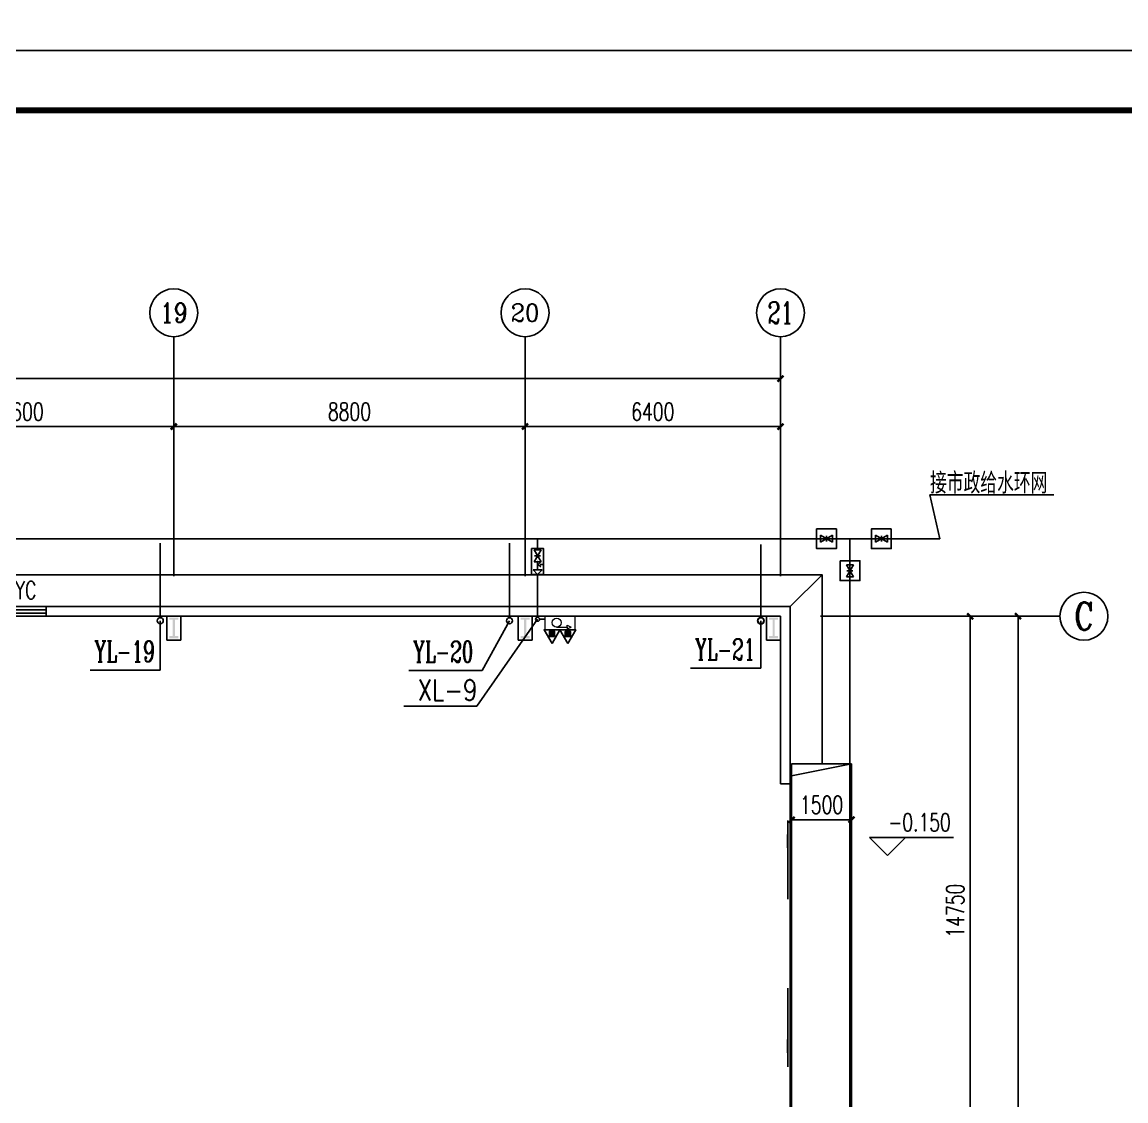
# Model space of a CAD drawing. Extents: x 54907 to 703237, y -798661 to -546661.
# Drawn here: x 443671 to 471324, y -635969 to -608949 of the extents above; entities that cross this region are included whole.
import ezdxf
from ezdxf.enums import TextEntityAlignment as Align

# ---------------------------------------------------------------- set-up
doc = ezdxf.new("R2010")
doc.units = 0
doc.header["$LTSCALE"] = 1000
doc.header["$MEASUREMENT"] = 0
doc.layers.add('2', color=7, linetype='Continuous', lineweight=18)
for name, color, linetype in [('AXIS', 3, 'Continuous'), ('AXIS_TEXT', 7, 'Continuous'), ('DIM_ELEV', 3, 'Continuous'), ('DIM_SYMB', 3, 'Continuous'), ('DIM_雨水', 3, 'Continuous'), ('EQUIP_消防', 7, 'Continuous'), ('EQUIP_阀门', 7, 'Continuous'), ('PIPE-消防', 1, 'TG_X'), ('PIPE-给水', 3, 'Continuous'), ('PIPE-雨水', 4, 'Continuous'), ('PUB_DIM', 3, 'Continuous'), ('PUB_TEXT', 7, 'Continuous'), ('PUB_TITLE', 4, 'Continuous'), ('STAIR', 2, 'Continuous'), ('TEL_TEXT', 7, 'Continuous'), ('VALVE_消防', 7, 'Continuous'), ('VPIPE-雨水', 4, 'Continuous'), ('WALL', 5, 'Continuous'), ('WINDOW', 4, 'Continuous'), ('WINDOW_TEXT', 7, 'Continuous')]:
    doc.layers.add(name, color=color, linetype=linetype)
doc.layers.add('yichutu', color=7, linetype='Continuous', true_color=0xffffff, plot=False)
doc.styles.add('_TCH_AXIS', font='COMPLEX', dxfattribs={"bigfont": 'GBCBIG'})
doc.styles.add('_TCH_DIM', font='SIMPLEX', dxfattribs={"bigfont": 'GBCBIG'})
doc.styles.add('_TCH_DIM_T3', font='SIMPLEX', dxfattribs={"width": 0.705882, "bigfont": 'GBCBIG'})
doc.styles.add('_TCH_WINDOW', font='SIMPLEX', dxfattribs={"bigfont": 'GBCBIG'})
doc.styles.add('_TEL_DIM', font='SIMPLEX', dxfattribs={"width": 0.8, "height": 3.5, "bigfont": 'HZTXT'})
doc.styles.add('_TWT_SERIAL', font='COMPLEX', dxfattribs={"width": 0.8, "height": 3.5, "bigfont": 'HZTXT'})
doc.styles.add('COMPLEX', font='COMPLEX')
doc.styles.add('TG_LINETYPE', font='SIMPLEX', dxfattribs={"width": 0.8, "height": 3, "bigfont": 'HZTXT'})
doc.linetypes.add('TG_X', pattern='A,2,-0.3,["X",TG_LINETYPE,S=0.1,R=0,X=-0.23,Y=-0.15],0', length=2.3)
doc.dimstyles.new('_TCH_ARCH&&150', dxfattribs={"dimtxt": 446.25, "dimasz": 150, "dimexe": 375, "dimexo": 450, "dimgap": 150, "dimtad": 1, "dimdec": 0, "dimzin": 0, "dimdsep": 46, "dimtxsty": '_TCH_DIM_T3', "dimblk": 'ARCHTICK', "dimcen": 0.09, "dimclrt": 7, "dimazin": 2, "dimtfac": 1, "dimtdec": 0, "dimtix": 1, "dimtmove": 2, "dimatfit": 3, "dimldrblk": 'ARCHTICK', "dimfxl": 0, "dimtolj": 1, "dimtzin": 0, "dimarcsym": 0})

# ---------------------------------------------------------------- blocks, each defined once
blk = doc.blocks.new('hrththe')
h = blk.add_hatch(color=2)
h.paths.add_polyline_path([(641672, -50401), (641728, -50401), (641728, -50809), (641672, -50809)])
h.paths.add_polyline_path([(641588, -50809), (641812, -50809), (641812, -50865), (641588, -50865)])
h.paths.add_polyline_path([(641588, -50345), (641812, -50345), (641812, -50401), (641588, -50401)])
at = {"layer": 'PUB_TEXT'}
for p, q in [((641523, -50911), (641523, -50311)), ((641523, -50311), (641873, -50311)), ((641873, -50311), (641873, -50911)), ((641873, -50911), (641523, -50911))]:
    blk.add_line(p, q, dxfattribs=at)
blk = doc.blocks.new('$TwtSys$00000546')
h = blk.add_hatch()
h.set_pattern_fill('ANSI31', color=256, scale=200, style=0)
h.set_pattern_definition([(45, (-38543.802, -6670.83), (-17.67767, 17.67767), [])])
h.paths.add_polyline_path([(-65, 174), (65, 174), (65, 44), (-65, 44)])
for points in [[(0, 344), (-198, 0), (198, 0)], [(-65, 174), (65, 174), (65, 44), (-65, 44)]]:
    blk.add_lwpolyline(points, close=True)
blk = doc.blocks.new('$VALVE$00000296')
for p, q in [((125, 72), (-125, -72)), ((-125, 72), (125, -72)), ((-125, 72), (-125, -72)), ((125, 72), (125, -72))]:
    blk.add_line(p, q)
at = {"color": 7}
blk.add_line((0, 60), (0, -64), dxfattribs=at)
for p in [(-125, 0), (125, 0)]:
    blk.add_point(p)
blk = doc.blocks.new('yct-1337-420-200550-63000-150-2010.0')
at = {"layer": 'yichutu', "color": 7, "true_color": 0xffffff}
blk.add_lwpolyline([(0, 0), (0, 63000), (200550, 63000), (200550, 0)], close=True, dxfattribs=at)
blk = doc.blocks.new('_ArchTick')
at = {"color": 0, "linetype": 'ByBlock', "const_width": 0.4}
blk.add_lwpolyline([(-0.5, -0.5), (0.5, 0.5)], dxfattribs=at)
blk = doc.blocks.new('*D89')
at = {"layer": 'Defpoints', "color": 0}
for p in [(462950, -627925), (464450, -627925), (464450, -628926)]:
    blk.add_point(p, dxfattribs=at)
at = {"layer": 'PUB_DIM', "color": 0, "lineweight": -2}
for p, q in [((462950, -628375), (462950, -629301)), ((464450, -628375), (464450, -629301)), ((462950, -628926), (464450, -628926))]:
    blk.add_line(p, q, dxfattribs=at)
at = {"layer": 'PUB_DIM', "color": 0, "lineweight": -2, "xscale": 150, "yscale": 150, "zscale": 150, "rotation": 180}
blk.add_blockref('_ArchTick', (462950, -628926), dxfattribs=at)
at = {"layer": 'PUB_DIM', "color": 0, "lineweight": -2, "xscale": 150, "yscale": 150, "zscale": 150}
blk.add_blockref('_ArchTick', (464450, -628926), dxfattribs=at)
at = {"layer": 'PUB_DIM', "color": 7, "insert": (463700, -628552), "char_height": 446.2, "attachment_point": 5, "style": '_TCH_DIM_T3'}
blk.add_mtext('\\A1;1500', dxfattribs=at)
blk = doc.blocks.new('*D143')
at = {"layer": 'AXIS', "color": 0, "lineweight": -2}
for p, q in [((464121, -623829), (467796, -623829)), ((467421, -638579), (467421, -623829)), ((464121, -638579), (467796, -638579))]:
    blk.add_line(p, q, dxfattribs=at)
at = {"layer": 'Defpoints', "color": 0}
for p in [(463671, -623829), (467421, -623829), (463671, -638579)]:
    blk.add_point(p, dxfattribs=at)
at = {"layer": 'AXIS', "color": 0, "lineweight": -2, "xscale": 150, "yscale": 150, "zscale": 150}
for p, rotation in [((467421, -623829), 90), ((467421, -638579), 270)]:
    blk.add_blockref('_ArchTick', p, dxfattribs=dict(at, rotation=rotation))
at = {"layer": 'AXIS', "color": 7, "insert": (467048, -631204), "char_height": 446.2, "attachment_point": 5, "rotation": 90, "style": '_TCH_DIM_T3'}
blk.add_mtext('\\A1;14750', dxfattribs=at)
blk = doc.blocks.new('*D144')
at = {"layer": 'AXIS', "color": 0, "lineweight": -2}
for p, q in [((464121, -623829), (468996, -623829)), ((468621, -653329), (468621, -623829)), ((464121, -653329), (468996, -653329))]:
    blk.add_line(p, q, dxfattribs=at)
at = {"layer": 'Defpoints', "color": 0}
for p in [(463671, -623829), (468621, -623829), (463671, -653329)]:
    blk.add_point(p, dxfattribs=at)
at = {"layer": 'AXIS', "color": 0, "lineweight": -2, "xscale": 150, "yscale": 150, "zscale": 150}
for p, rotation in [((468621, -623829), 90), ((468621, -653329), 270)]:
    blk.add_blockref('_ArchTick', p, dxfattribs=dict(at, rotation=rotation))
at = {"layer": 'AXIS', "color": 7, "insert": (468248, -638579), "char_height": 446.2, "attachment_point": 5, "rotation": 90, "style": '_TCH_DIM_T3'}
blk.add_mtext('\\A1;29500', dxfattribs=at)
blk = doc.blocks.new('*D165')
at = {"layer": 'AXIS', "color": 0, "lineweight": -2}
for p, q in [((439871, -622379), (439871, -618704)), ((447471, -622379), (447471, -618704)), ((439871, -619079), (447471, -619079))]:
    blk.add_line(p, q, dxfattribs=at)
at = {"layer": 'Defpoints', "color": 0}
for p in [(447471, -619079), (439871, -622829), (447471, -622829)]:
    blk.add_point(p, dxfattribs=at)
at = {"layer": 'AXIS', "color": 0, "lineweight": -2, "xscale": 150, "yscale": 150, "zscale": 150, "rotation": 180}
blk.add_blockref('_ArchTick', (439871, -619079), dxfattribs=at)
at = {"layer": 'AXIS', "color": 0, "lineweight": -2, "xscale": 150, "yscale": 150, "zscale": 150}
blk.add_blockref('_ArchTick', (447471, -619079), dxfattribs=at)
at = {"layer": 'AXIS', "color": 7, "insert": (443671, -618706), "char_height": 446.2, "attachment_point": 5, "style": '_TCH_DIM_T3'}
blk.add_mtext('\\A1;7600', dxfattribs=at)
blk = doc.blocks.new('*D166')
at = {"layer": 'AXIS', "color": 0, "lineweight": -2}
for p, q in [((447471, -622379), (447471, -618704)), ((456271, -622379), (456271, -618704)), ((447471, -619079), (456271, -619079))]:
    blk.add_line(p, q, dxfattribs=at)
at = {"layer": 'Defpoints', "color": 0}
for p in [(456271, -619079), (447471, -622829), (456271, -622829)]:
    blk.add_point(p, dxfattribs=at)
at = {"layer": 'AXIS', "color": 0, "lineweight": -2, "xscale": 150, "yscale": 150, "zscale": 150, "rotation": 180}
blk.add_blockref('_ArchTick', (447471, -619079), dxfattribs=at)
at = {"layer": 'AXIS', "color": 0, "lineweight": -2, "xscale": 150, "yscale": 150, "zscale": 150}
blk.add_blockref('_ArchTick', (456271, -619079), dxfattribs=at)
at = {"layer": 'AXIS', "color": 7, "insert": (451871, -618706), "char_height": 446.2, "attachment_point": 5, "style": '_TCH_DIM_T3'}
blk.add_mtext('\\A1;8800', dxfattribs=at)
blk = doc.blocks.new('*D167')
at = {"layer": 'AXIS', "color": 0, "lineweight": -2}
for p, q in [((456271, -622379), (456271, -618704)), ((462671, -622379), (462671, -618704)), ((456271, -619079), (462671, -619079))]:
    blk.add_line(p, q, dxfattribs=at)
at = {"layer": 'Defpoints', "color": 0}
for p in [(462671, -619079), (456271, -622829), (462671, -622829)]:
    blk.add_point(p, dxfattribs=at)
at = {"layer": 'AXIS', "color": 0, "lineweight": -2, "xscale": 150, "yscale": 150, "zscale": 150, "rotation": 180}
blk.add_blockref('_ArchTick', (456271, -619079), dxfattribs=at)
at = {"layer": 'AXIS', "color": 0, "lineweight": -2, "xscale": 150, "yscale": 150, "zscale": 150}
blk.add_blockref('_ArchTick', (462671, -619079), dxfattribs=at)
at = {"layer": 'AXIS', "color": 7, "insert": (459471, -618706), "char_height": 446.2, "attachment_point": 5, "style": '_TCH_DIM_T3'}
blk.add_mtext('\\A1;6400', dxfattribs=at)
blk = doc.blocks.new('*D168')
at = {"layer": 'AXIS', "color": 0, "lineweight": -2}
for p, q in [((310671, -622379), (310671, -617504)), ((462671, -622379), (462671, -617504)), ((310671, -617879), (462671, -617879))]:
    blk.add_line(p, q, dxfattribs=at)
at = {"layer": 'Defpoints', "color": 0}
for p in [(462671, -617879), (310671, -622829), (462671, -622829)]:
    blk.add_point(p, dxfattribs=at)
at = {"layer": 'AXIS', "color": 0, "lineweight": -2, "xscale": 150, "yscale": 150, "zscale": 150, "rotation": 180}
blk.add_blockref('_ArchTick', (310671, -617879), dxfattribs=at)
at = {"layer": 'AXIS', "color": 0, "lineweight": -2, "xscale": 150, "yscale": 150, "zscale": 150}
blk.add_blockref('_ArchTick', (462671, -617879), dxfattribs=at)
at = {"layer": 'AXIS', "color": 7, "insert": (386671, -617506), "char_height": 446.2, "attachment_point": 5, "style": '_TCH_DIM_T3'}
blk.add_mtext('\\A1;152000', dxfattribs=at)
blk = doc.blocks.new('_AXISO')
blk.add_circle((0, 0), 0.5)
at = {"layer": 'AXIS_TEXT', "style": 'COMPLEX', "width": 1.041667}
blk.add_attdef('A', text='', height=0.56, dxfattribs=at).set_placement((-0.25, -0.28), (0.25, -0.28), align=Align.FIT)
blk = doc.blocks.new('$DorLib2D$00000130')
at = {"color": 0, "linetype": 'Continuous'}
for p, q in [((-0.5333, 0.6601), (-0.5333, 0.5127)), ((0, 0.6601), (-0.5333, 0.6601)), ((0, 0.5127), (0, 0.6601)), ((0.5333, 0.6601), (0, 0.6601)), ((0.5333, 0.6601), (0.5333, 0.5127)), ((0, 0.5127), (-0.5333, 0.5127)), ((0.5333, 0.5127), (0, 0.5127)), ((-0.3853, 0.2694), (-0.1396, 0.2694)), ((-0.3853, 0.2694), (-0.2999, 0.2144)), ((-0.2999, 0.2144), (-0.2999, 0.2694)), ((0.3853, 0.2694), (0.1396, 0.2694)), ((0.2999, 0.2144), (0.2999, 0.2694)), ((0.3853, 0.2694), (0.2999, 0.2144))]:
    blk.add_line(p, q, dxfattribs=at)
blk = doc.blocks.new('$TCHSYS$WIN2D')
for p, q in [((-0.5, 0.5), (0.5, 0.5)), ((-0.5, 0.5), (-0.5, -0.5)), ((0.5, 0.5), (0.5, -0.5)), ((0.5, 0.167), (-0.5, 0.167)), ((0.5, -0.167), (-0.5, -0.167)), ((-0.5, -0.5), (0.5, -0.5))]:
    blk.add_line(p, q)

msp = doc.modelspace()

# ---------------------------------------------------------------- linework, layer by layer
for p, q in [((456584.9, -622781), (456474.1, -622670.3)), ((456474.1, -622670.3), (456695.7, -622670.3)), ((456584.9, -622465.4), (456584.9, -622670.3)), ((456584.9, -622781), (456695.7, -622670.3)), ((456603, -622531.7), (456665.4, -622469.3)), ((456603, -622531.7), (456665.4, -622594)), ((456649.5, -622531.7), (456708.5, -622531.7)), ((456584.9, -622781), (456463.4, -622781)), ((456584.9, -622781), (456706.4, -622781))]:
    msp.add_line(p, q)
at = {"color": 2}
msp.add_line((462911.1, -623588.7), (463711.1, -622788.7), dxfattribs=at)
for points in [[(464069.4, -621641.2), (463574.4, -621641.2), (463574.4, -622136.2), (464069.4, -622136.2)], [(465444.9, -621641.2), (464950, -621641.2), (464950, -622136.2), (465444.9, -622136.2)], [(464163.6, -622441.6), (464163.6, -622936.5), (464658.6, -622936.5), (464658.6, -622441.6)]]:
    msp.add_lwpolyline(points, close=True)
msp.add_lwpolyline([(318271.1, -622788.7), (463711.1, -622788.7), (463711.1, -627528.7)], dxfattribs=at)
at = {"color": 0}
msp.add_circle((462179.2, -623942.7), 81, dxfattribs=at)
at = {"layer": '2', "color": 3}
for p, q in [((457062.4, -624102.2), (457323, -624102.2)), ((457323, -624100.8), (457322.7, -624056)), ((457322.7, -624056), (457430.3, -624100.2)), ((457323, -624100.8), (457323.2, -624145.6)), ((457323.2, -624145.6), (457430.3, -624100.2))]:
    msp.add_line(p, q, dxfattribs=at)
msp.add_lwpolyline([(457523.5, -624166.2), (457523.5, -623828.7), (456768.6, -623828.7), (456768.6, -624166.2), (457523.5, -624166.2)], dxfattribs=at)
msp.add_circle((457062.4, -623989.7), 112.5, dxfattribs=at)
at = {"layer": 'AXIS'}
for p, q in [((447471.1, -622828.7), (447471.1, -616828.7)), ((456271.1, -622828.7), (456271.1, -616828.7)), ((462671.1, -622828.7), (462671.1, -616828.7)), ((463671.1, -623828.7), (469671.1, -623828.7))]:
    msp.add_line(p, q, dxfattribs=at)
at = {"layer": 'DIM_ELEV'}
for p, q in [((465352.8, -629822.3), (464902.8, -629372.3)), ((464902.8, -629372.3), (467005.6, -629372.3)), ((465352.8, -629822.3), (465802.8, -629372.3))]:
    msp.add_line(p, q, dxfattribs=at)
at = {"layer": 'DIM_SYMB'}
msp.add_lwpolyline([(456435.9, -622133.6), (456733.9, -622133.6), (456733.9, -622788.7), (456435.9, -622788.7)], close=True, dxfattribs=at)
at = {"layer": 'DIM_雨水'}
for p, q in [((447134.3, -623942.7), (447134.3, -625181.8)), ((455882.6, -623942.7), (455193, -625187)), ((462179.2, -623942.7), (462179.2, -625129.7)), ((447134.3, -625181.8), (445373.1, -625181.8)), ((455193, -625187), (453356.1, -625187)), ((462179.2, -625129.7), (460418.1, -625129.7))]:
    msp.add_line(p, q, dxfattribs=at)
at = {"layer": 'PIPE-消防', "linetype": 'Continuous'}
msp.add_line((456634.9, -623906.9), (456768.6, -623906.9), dxfattribs=at)
at = {"layer": 'PIPE-给水', "linetype": 'Continuous'}
for p, q in [((318584.9, -621888.7), (466665.8, -621888.7)), ((456584.9, -621888.7), (456584.9, -622165.4)), ((464411.1, -643382.9), (464411.1, -621888.7)), ((456584.9, -622788.7), (456584.9, -623856.9))]:
    msp.add_line(p, q, dxfattribs=at)
at = {"layer": 'PIPE-雨水', "ltscale": 1.5}
for p, q in [((447134.3, -623867.7), (447134.3, -622003.2)), ((455882.6, -623867.7), (455882.6, -622003.2)), ((462179.2, -623867.7), (462179.2, -622033.7)), ((462179.2, -624017.7), (462179.2, -623973.2))]:
    msp.add_line(p, q, dxfattribs=at)
at = {"layer": 'PUB_TITLE'}
for p, q in [((288365.7, -609661.4), (488915.7, -609661.4)), ((488915.7, -609661.4), (288365.7, -609661.4))]:
    msp.add_line(p, q, dxfattribs=at)
at = {"layer": 'PUB_TITLE', "const_width": 150}
msp.add_lwpolyline([(292115.7, -671161.4), (487565.7, -671161.4), (487565.7, -611161.4), (292115.7, -611161.4)], close=True, dxfattribs=at)
at = {"layer": 'STAIR'}
for p, q in [((464449.5, -627528.7), (462949.5, -627528.7)), ((462949.5, -636528.7), (462949.5, -627528.7)), ((462949.5, -627828.7), (464449.5, -627528.7)), ((464449.5, -636528.7), (464449.5, -627528.7))]:
    msp.add_line(p, q, dxfattribs=at)
at = {"layer": 'TEL_TEXT', "color": 230}
for p, q in [((466665.8, -621888.7), (466414.1, -620790.2)), ((469519.9, -620790.2), (466414.1, -620790.2)), ((456584.9, -623906.9), (455067.3, -626082, 1100)), ((453238.4, -626082, 1100), (455067.3, -626082, 1100))]:
    msp.add_line(p, q, dxfattribs=at)
at = {"layer": 'VPIPE-雨水'}
for centre in [(447134.3, -623942.7), (455882.6, -623942.7), (462179.2, -623942.7)]:
    msp.add_circle(centre, 75, dxfattribs=at)
at = {"layer": 'VPIPE-雨水', "linetype": 'Continuous'}
msp.add_circle((456584.9, -623906.9), 50, dxfattribs=at)
at = {"layer": 'WALL'}
for p, q in [((462911.1, -623588.7), (444271.1, -623588.7)), ((444271.1, -623588.7), (444271.1, -623828.7)), ((444271.1, -623828.7), (462671.1, -623828.7)), ((462671.1, -623828.7), (462671.1, -628028.7)), ((462911.1, -628028.7), (462911.1, -623588.7)), ((462671.1, -628028.7), (462911.1, -628028.7))]:
    msp.add_line(p, q, dxfattribs=at)

# ---------------------------------------------------------------- block references
for p in [(-194226.7, -573517.2), (-185426.7, -573517.2), (-179201.9, -573517.2)]:
    msp.add_blockref('hrththe', p)
at = {"layer": 'AXIS'}
ref = msp.add_blockref('_AXISO', (447471.1, -616228.7), dxfattribs=dict(at, xscale=1200, yscale=1200, zscale=1200))
ref.add_attrib('A', '19', dxfattribs={"layer": 'AXIS_TEXT', "height": 492.67, "style": '_TCH_AXIS'}).set_placement((447130.9, -616475), (447811.3, -616475), align=Align.FIT)
ref = msp.add_blockref('_AXISO', (456271.1, -616228.7), dxfattribs=dict(at, xscale=1200, yscale=1200, zscale=1200))
ref.add_attrib('A', '20', dxfattribs={"layer": 'AXIS_TEXT', "height": 441.41, "style": '_TCH_AXIS'}).set_placement((455913.8, -616449.4), (456628.4, -616449.4), align=Align.FIT)
ref = msp.add_blockref('_AXISO', (462671.1, -616228.7), dxfattribs=dict(at, xscale=1200, yscale=1200, zscale=1200))
ref.add_attrib('A', '21', dxfattribs={"layer": 'AXIS_TEXT', "height": 540.28, "style": '_TCH_AXIS', "width": 0.862069}).set_placement((462349.5, -616498.8), (462992.7, -616498.8), align=Align.FIT)
ref = msp.add_blockref('_AXISO', (470271.1, -623828.7), dxfattribs=dict(at, xscale=1200, yscale=1200, zscale=1200))
ref.add_attrib('A', 'C', dxfattribs={"layer": 'AXIS_TEXT', "height": 683.5, "style": '_TCH_AXIS'}).set_placement((470027, -624170.4), (470515.2, -624170.4), align=Align.FIT)
at = {"layer": 'EQUIP_消防', "rotation": 180}
for p in [(456947.7, -624166.2), (456947.7, -624166.2), (457344.4, -624166.2), (457344.4, -624166.2)]:
    msp.add_blockref('$TwtSys$00000546', p, dxfattribs=at)
at = {"layer": 'EQUIP_阀门', "xscale": 1.2, "yscale": 1.2, "zscale": 1.2, "rotation": 270}
msp.add_blockref('$VALVE$00000296', (456584.9, -622315.4), dxfattribs=at)
at = {"layer": 'VALVE_消防', "xscale": 1.200000002980232, "yscale": -1.200000000186265, "zscale": 1.200000002980232}
for p in [(463821.9, -621888.7), (465197.4, -621888.7)]:
    msp.add_blockref('$VALVE$00000296', p, dxfattribs=at)
at = {"layer": 'VALVE_消防', "xscale": 1.200000002980232, "yscale": -1.200000000186265, "zscale": 1.200000002980232, "rotation": 89.99999999999999}
msp.add_blockref('$VALVE$00000296', (464411.1, -622689.1), dxfattribs=at)
at = {"layer": 'WINDOW'}
ref = msp.add_blockref('$TCHSYS$WIN2D', (443671.1, -623708.7), dxfattribs=dict(at, xscale=1200, yscale=240, zscale=1200, rotation=180))
ref.add_attrib('A', 'JYC', (443288.6, -623399.3), dxfattribs={"layer": 'WINDOW_TEXT', "height": 446.25, "style": '_TCH_WINDOW', "width": 0.705882})
at = {"layer": 'WINDOW', "xscale": -8000, "yscale": -240, "zscale": -8000, "rotation": 90}
msp.add_blockref('$DorLib2D$00000130', (462791.1, -632028.7), dxfattribs=at)
at = {"layer": 'yichutu'}
for p in [(288365.7, -609661.4), (288365.7, -672661.4)]:
    msp.add_blockref('yct-1337-420-200550-63000-150-2010.0', p, dxfattribs=at)

# ---------------------------------------------------------------- texts
at = {"layer": 'DIM_ELEV', "color": 7, "style": '_TCH_DIM', "width": 0.705882}
msp.add_text('-0.150', height=446.25, dxfattribs=at).set_placement((465370.6, -629214.8))
at = {"layer": 'DIM_雨水', "color": 7, "style": '_TWT_SERIAL', "width": 0.64}
for s, p in [('YL-19', (445478.1, -624971.8)), ('YL-20', (453461.1, -624977)), ('YL-21', (460523.1, -624919.7))]:
    msp.add_text(s, height=525, dxfattribs=at).set_placement(p)
at = {"layer": 'TEL_TEXT', "color": 230, "style": '_TEL_DIM', "width": 0.8}
for s, p in [('接市政给水环网', (466416.2, -620757.2)), ('XL-9', (453581.4, -625942, 1100))]:
    msp.add_text(s, height=525, dxfattribs=at).set_placement(p)

# ---------------------------------------------------------------- dimensions: what is measured, and where the dimension line sits
at = {"layer": 'AXIS'}
for p1, p2, distance, picture, middle in [((310671.1, -622828.7), (462671.1, -622828.7), 4950, '*D168', (386671.1, -617505.5)), ((439871.1, -622828.7), (447471.1, -622828.7), 3750, '*D165', (443671.1, -618705.5)), ((447471.1, -622828.7), (456271.1, -622828.7), 3750, '*D166', (451871.1, -618705.5)), ((456271.1, -622828.7), (462671.1, -622828.7), 3750, '*D167', (459471.1, -618705.5)), ((463671.1, -638578.7), (463671.1, -623828.7), -3750, '*D143', (467048, -631203.7)), ((463671.1, -653328.7), (463671.1, -623828.7), -4950, '*D144', (468248, -638578.7))]:
    dim = msp.add_aligned_dim(p1=p1, p2=p2, distance=distance, dimstyle='_TCH_ARCH&&150', dxfattribs=at)
    dim.commit()
    dim.dimension.update_dxf_attribs({"geometry": picture, "text_midpoint": middle})
at = {"layer": 'PUB_DIM'}
dim = msp.add_aligned_dim(p1=(462949.5, -627924.7), p2=(464449.5, -627924.7), distance=-1000.9, dimstyle='_TCH_ARCH&&150', dxfattribs=at)
dim.commit()
dim.dimension.update_dxf_attribs({"geometry": '*D89', "text_midpoint": (463699.5, -628552.5)})

doc.saveas('drawing.dxf')
